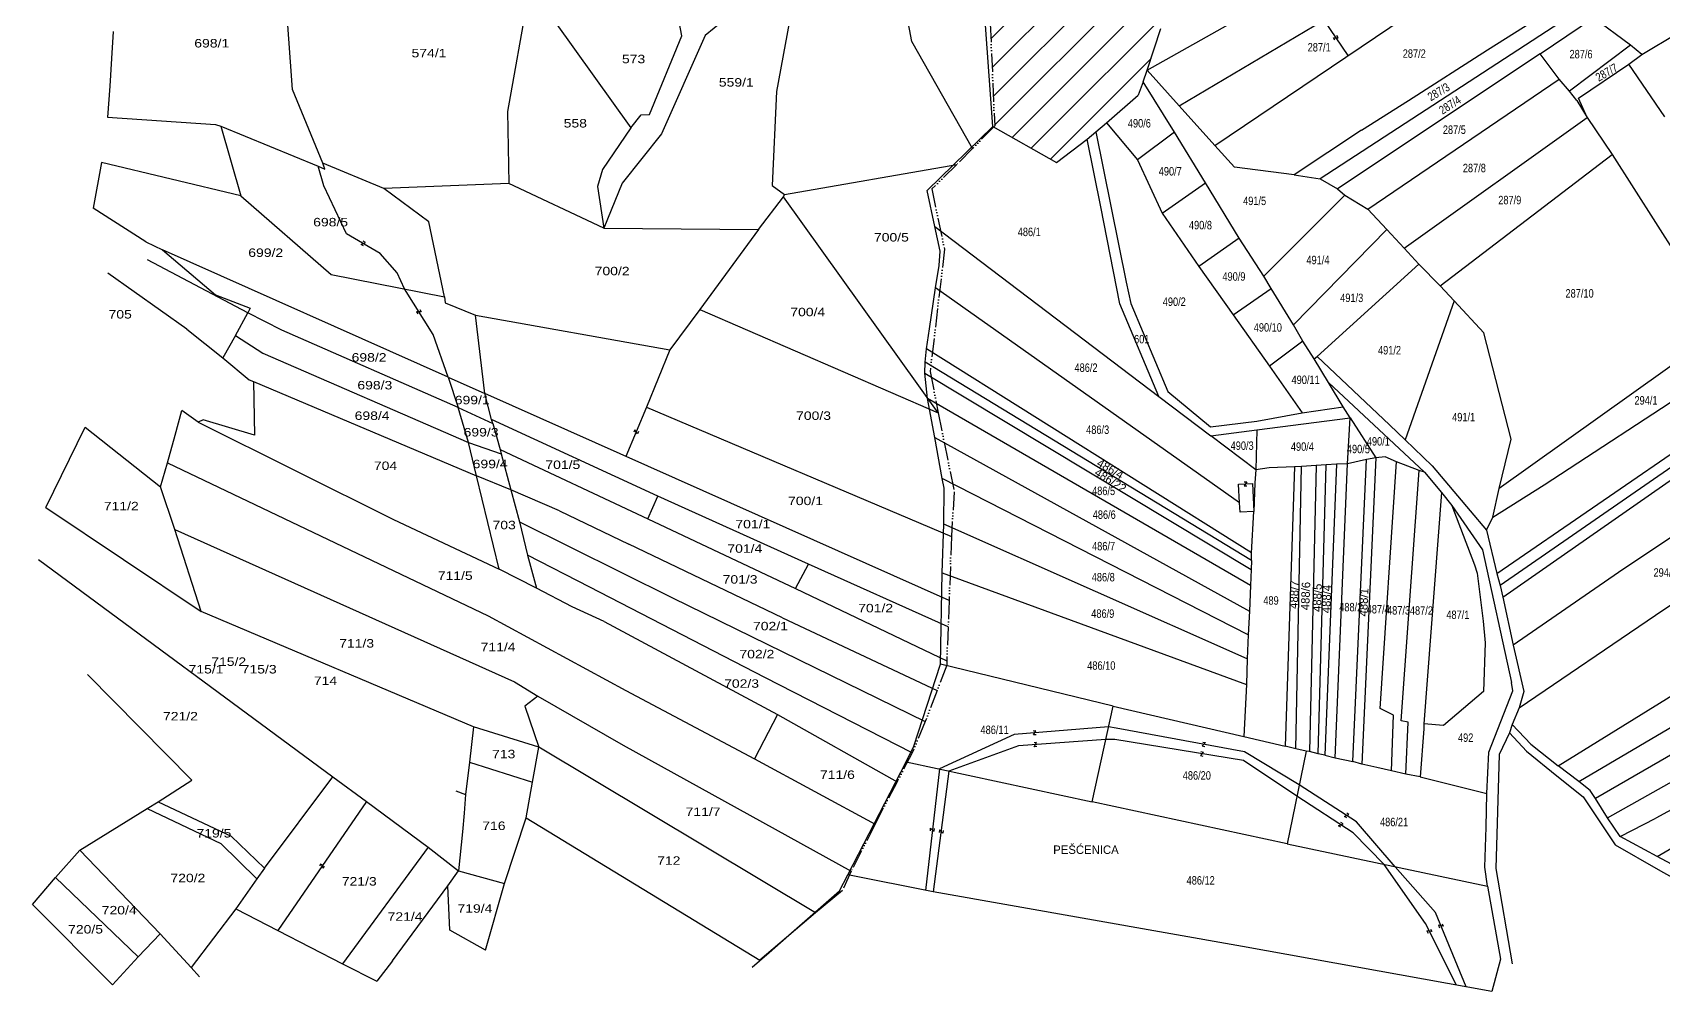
# Model space of a CAD drawing. Extents: x 5587940 to 5589766, y 5131257 to 5132452.
# Drawn here: x 5587940 to 5588555, y 5131264 to 5131626 of the extents above; entities that cross this region are included whole.
import ezdxf
from ezdxf.enums import TextEntityAlignment as Align

# ---------------------------------------------------------------- set-up
doc = ezdxf.new("R2010")
doc.units = 0
doc.header["$MEASUREMENT"] = 0
doc.linetypes.add('ACAD_ISO14W100', pattern=[24, 12, -3, 0, -3, 0, -3, 0, -3])
doc.linetypes.add('GRANICA_KO', pattern=[11, 7, -1, 0, -1, 0, -1, 0, -1])
for name, color, linetype in [('2', 7, 'CONTINUOUS'), ('3', 7, 'CONTINUOUS'), ('4', 7, 'CONTINUOUS'), ('5', 7, 'CONTINUOUS'), ('8', 7, 'CONTINUOUS'), ('9', 7, 'CONTINUOUS'), ('GRANICAKO', 3, 'ACAD_ISO14W100'), ('SRAFLADANJE', 2, 'CONTINUOUS')]:
    doc.layers.add(name, color=color, linetype=linetype)
doc.styles.add('TXT', font='TXT', dxfattribs={"height": 0.2})

# ---------------------------------------------------------------- blocks, each defined once
blk = doc.blocks.new('Z')
at = {"layer": '8', "color": 113, "linetype": 'CONTINUOUS'}
blk.add_lwpolyline([(-0.5, 0.75), (0.5, 0.749), (-0.5, -0.749), (0.5, -0.75)], dxfattribs=at)

msp = doc.modelspace()

# ---------------------------------------------------------------- linework, layer by layer
at = {"layer": '2', "color": 7, "linetype": 'CONTINUOUS'}
for p, q in [((5588271.55, 5131622.65), (5588261.99, 5131674)), ((5588386.08, 5131583.35), (5588504.15, 5131663.24)), ((5588184.66, 5131624.77), (5588179.51, 5131651.91)), ((5588228.63, 5131647.99), (5588220.5, 5131603.77)), ((5588127.27, 5131643.5), (5588118.9, 5131596.22)), ((5588127.27, 5131643.5), (5588165.42, 5131589.96)), ((5588302.14, 5131590.46), (5588298.64, 5131640.15)), ((5588524.65, 5131635.11), (5588425.8, 5131570.78)), ((5588488.96, 5131619.46), (5588519.63, 5131638.9)), ((5588037.74, 5131604.52), (5588035.58, 5131634.1)), ((5588200.34, 5131630.42), (5588193.56, 5131624.82)), ((5588372.59, 5131598.29), (5588426.92, 5131630.48)), ((5588508.92, 5131617.97), (5588529.09, 5131631.51)), ((5588543.03, 5131621.17), (5588529.09, 5131631.51)), ((5587969.96, 5131626.37), (5587969.26, 5131616.21)), ((5588172.54, 5131595.08), (5588184.66, 5131624.77)), ((5588193.56, 5131624.82), (5588177.04, 5131587.74)), ((5588360.47, 5131611.75), (5588365.6, 5131627.49)), ((5588547.34, 5131617.66), (5588560.81, 5131625.73)), ((5588294.47, 5131582.2), (5588271.55, 5131622.65)), ((5588508.92, 5131617.97), (5588432.31, 5131566.92)), ((5588459.18, 5131600.3), (5588488.96, 5131619.46)), ((5588516.08, 5131608.35), (5588508.92, 5131617.97)), ((5588543.03, 5131621.17), (5588519.96, 5131603.8)), ((5588542.38, 5131614.04), (5588547.34, 5131617.66)), ((5588547.34, 5131617.66), (5588543.03, 5131621.17)), ((5587969.26, 5131616.21), (5587968.66, 5131605.79)), ((5588359, 5131607.43), (5588360.47, 5131611.75)), ((5588360.47, 5131611.75), (5588372.59, 5131598.29)), ((5588523.43, 5131601.2), (5588542.38, 5131614.04)), ((5588556, 5131594.21), (5588542.38, 5131614.04)), ((5587968.66, 5131605.79), (5587967.75, 5131594.03)), ((5588049.14, 5131576.66), (5588037.74, 5131604.52)), ((5588359, 5131607.43), (5588357.1, 5131602.31)), ((5588370.76, 5131588.39), (5588359, 5131607.43)), ((5588443.79, 5131559.28), (5588516.08, 5131608.35)), ((5588519.96, 5131603.8), (5588516.08, 5131608.35)), ((5588220.5, 5131603.77), (5588218.83, 5131568.2)), ((5588345.13, 5131591.93), (5588357.1, 5131602.31)), ((5588372.59, 5131598.29), (5588386.08, 5131583.35)), ((5588441.42, 5131589.08), (5588459.18, 5131600.3)), ((5588522.72, 5131600.29), (5588519.96, 5131603.8)), ((5588522.72, 5131600.29), (5588526.62, 5131593.88)), ((5588526.62, 5131593.88), (5588523.43, 5131601.2)), ((5587967.75, 5131594.03), (5588008.58, 5131591.3)), ((5588118.9, 5131596.22), (5588119.44, 5131569)), ((5588165.42, 5131589.96), (5588169.38, 5131594.96)), ((5588169.38, 5131594.96), (5588172.54, 5131595.08)), ((5588457.57, 5131544.61), (5588526.62, 5131593.88)), ((5588526.62, 5131593.88), (5588536.03, 5131579.87)), ((5588008.58, 5131591.3), (5588010.58, 5131590.65)), ((5588010.58, 5131590.65), (5588047.36, 5131575.56)), ((5588010.58, 5131590.65), (5588018.19, 5131564.26)), ((5588165.42, 5131589.96), (5588154.72, 5131574.21)), ((5588177.04, 5131587.74), (5588162.18, 5131569.11)), ((5588277.41, 5131566.3), (5588302.14, 5131590.46)), ((5588302.14, 5131590.46), (5588326.22, 5131576.91)), ((5588337.75, 5131585.72), (5588341.07, 5131588.45)), ((5588341.07, 5131588.45), (5588345.13, 5131591.93)), ((5588341.07, 5131588.45), (5588352.53, 5131531.68)), ((5588345.13, 5131591.93), (5588356.84, 5131577.91)), ((5588370.76, 5131588.39), (5588356.84, 5131577.91)), ((5588382.47, 5131569.29), (5588370.76, 5131588.39)), ((5588441.42, 5131589.08), (5588416, 5131572.29)), ((5588326.22, 5131576.91), (5588337.75, 5131585.72)), ((5588342.94, 5131560.17), (5588337.75, 5131585.72)), ((5588386.08, 5131583.35), (5588393.45, 5131575.17)), ((5588471.08, 5131530.39), (5588536.03, 5131579.87)), ((5588536.03, 5131579.87), (5588577.96, 5131514.17)), ((5587965.58, 5131576.93), (5587962.43, 5131559.71)), ((5588018.19, 5131564.26), (5587965.58, 5131576.93)), ((5588047.36, 5131575.56), (5588049.9, 5131574.43)), ((5588072.19, 5131567.15), (5588049.14, 5131576.66)), ((5588049.9, 5131574.43), (5588049.14, 5131576.66)), ((5588154.72, 5131574.21), (5588152.86, 5131567.89)), ((5588223.44, 5131564.79), (5588288.62, 5131576.14)), ((5588356.84, 5131577.91), (5588366.14, 5131557.76)), ((5588416, 5131572.29), (5588393.45, 5131575.17)), ((5588119.44, 5131569), (5588072.19, 5131567.15)), ((5588155.28, 5131552.17), (5588119.44, 5131569)), ((5588152.86, 5131567.89), (5588155.28, 5131552.17)), ((5588162.18, 5131569.11), (5588155.28, 5131552.17)), ((5588218.83, 5131568.2), (5588223.44, 5131564.79)), ((5588366.14, 5131557.76), (5588382.47, 5131569.29)), ((5588395.27, 5131548.35), (5588382.47, 5131569.29)), ((5588416, 5131572.29), (5588425.8, 5131570.78)), ((5588425.8, 5131570.78), (5588432.31, 5131566.92)), ((5588018.19, 5131564.26), (5588052.3, 5131534.59)), ((5588089.23, 5131554.5), (5588072.19, 5131567.15)), ((5588213.66, 5131551.65), (5588223.08, 5131563.94)), ((5588223.08, 5131563.94), (5588223.44, 5131564.79)), ((5588281.59, 5131482.42), (5588223.08, 5131563.94)), ((5588280.33, 5131552.68), (5588277.41, 5131566.3)), ((5588404.48, 5131534.01), (5588435.18, 5131564.55)), ((5588432.31, 5131566.92), (5588435.18, 5131564.55)), ((5588435.18, 5131564.55), (5588443.79, 5131559.28)), ((5587982.29, 5131547), (5587962.43, 5131559.71)), ((5588350.18, 5131523.52), (5588342.94, 5131560.17)), ((5588366.14, 5131557.76), (5588379.99, 5131537.62)), ((5588443.79, 5131559.28), (5588450.99, 5131551.57)), ((5588095.04, 5131526.18), (5588089.23, 5131554.5)), ((5588155.28, 5131552.17), (5588213.66, 5131551.65)), ((5588213.66, 5131551.65), (5588191.57, 5131521.45)), ((5588280.33, 5131552.68), (5588364.83, 5131488.51)), ((5588282.25, 5131543.48), (5588280.33, 5131552.68)), ((5588450.99, 5131551.57), (5588415.69, 5131515.59)), ((5588450.99, 5131551.57), (5588457.57, 5131544.61)), ((5587982.29, 5131547), (5587988.56, 5131543.94)), ((5588096.43, 5131495.84), (5587988.56, 5131543.94)), ((5587988.56, 5131543.94), (5588008.64, 5131526.9)), ((5588281.9, 5131538.07), (5588282.25, 5131543.48)), ((5588395.27, 5131548.35), (5588379.99, 5131537.62)), ((5588404.48, 5131534.01), (5588395.27, 5131548.35)), ((5588463.13, 5131538.47), (5588457.57, 5131544.61)), ((5588020.86, 5131520.17), (5587982.97, 5131540.09)), ((5588280.56, 5131529.53), (5588281.9, 5131538.07)), ((5588379.99, 5131537.62), (5588392.94, 5131519.37)), ((5588424.73, 5131503.61), (5588463.13, 5131538.47)), ((5588471.08, 5131530.39), (5588463.13, 5131538.47)), ((5587997.82, 5131513.99), (5587967.95, 5131535.08)), ((5588052.3, 5131534.59), (5588095.04, 5131526.18)), ((5588352.53, 5131531.68), (5588354.25, 5131523.68)), ((5588407.34, 5131529.3), (5588404.48, 5131534.01)), ((5588476.38, 5131524.66), (5588471.08, 5131530.39)), ((5588008.64, 5131526.9), (5588021.67, 5131521.84)), ((5588095.04, 5131526.18), (5588095.39, 5131523.94)), ((5588278.26, 5131514.05), (5588280.56, 5131529.53)), ((5588395.35, 5131448.43), (5588280.56, 5131529.53)), ((5588392.94, 5131519.37), (5588407.34, 5131529.3)), ((5588415.69, 5131515.59), (5588407.34, 5131529.3)), ((5588476.38, 5131524.66), (5588457.89, 5131472.11)), ((5588487.63, 5131512.58), (5588476.38, 5131524.66)), ((5588016.19, 5131511.63), (5588020.86, 5131520.17)), ((5588021.67, 5131521.84), (5588020.86, 5131520.17)), ((5588033.61, 5131513.63), (5588020.86, 5131520.17)), ((5588095.39, 5131523.94), (5588106.85, 5131519.26)), ((5588110.34, 5131489.63), (5588106.85, 5131519.26)), ((5588106.85, 5131519.26), (5588180.2, 5131506.15)), ((5588191.57, 5131521.45), (5588180.2, 5131506.15)), ((5588191.57, 5131521.45), (5588281.59, 5131482.42)), ((5588364.83, 5131488.51), (5588350.18, 5131523.52)), ((5588354.25, 5131523.68), (5588368.27, 5131490.38)), ((5588392.94, 5131519.37), (5588406.61, 5131499.98)), ((5588643.51, 5131520.7), (5588493.74, 5131417.12)), ((5587997.82, 5131513.99), (5588011.38, 5131503.15)), ((5588100.3, 5131484.44), (5588033.61, 5131513.63)), ((5588277.08, 5131506.59), (5588278.26, 5131514.05)), ((5588419.27, 5131509.44), (5588415.69, 5131515.59)), ((5588497.95, 5131472.43), (5588487.63, 5131512.58)), ((5588577.96, 5131514.17), (5588493.46, 5131453.78)), ((5588016.19, 5131511.63), (5588011.38, 5131503.15)), ((5588016.19, 5131511.63), (5588026.46, 5131504.93)), ((5588180.2, 5131506.15), (5588171.4, 5131484.48)), ((5588276.56, 5131501.53), (5588277.08, 5131506.59)), ((5588399.93, 5131429.47), (5588277.08, 5131506.59)), ((5588419.27, 5131509.44), (5588406.61, 5131499.98)), ((5588423.59, 5131502.77), (5588419.27, 5131509.44)), ((5588011.38, 5131503.15), (5588021.32, 5131494.78)), ((5588026.46, 5131504.93), (5588104.2, 5131471.19)), ((5588276.52, 5131497.38), (5588276.56, 5131501.53)), ((5588399.93, 5131426.64), (5588276.56, 5131501.53)), ((5588406.61, 5131499.98), (5588419.05, 5131482.36)), ((5588423.59, 5131502.77), (5588424.73, 5131503.61)), ((5588429, 5131493.8), (5588423.59, 5131502.77)), ((5588424.73, 5131503.61), (5588452.01, 5131477.83)), ((5588021.32, 5131494.78), (5588022.95, 5131494.24)), ((5588022.95, 5131494.24), (5588107.19, 5131458.63)), ((5588022.95, 5131494.24), (5588023.31, 5131473.96)), ((5588096.43, 5131495.84), (5588100.3, 5131484.44)), ((5588096.43, 5131495.84), (5588110.34, 5131489.63)), ((5588276.52, 5131497.38), (5588399.71, 5131423.22)), ((5588277.53, 5131487.74), (5588276.52, 5131497.38)), ((5588434.48, 5131484.57), (5588429, 5131493.8)), ((5588429, 5131493.8), (5588465.15, 5131460.02)), ((5588492.53, 5131421.66), (5588601.96, 5131496.84)), ((5588285.69, 5131411.46), (5588110.34, 5131489.63)), ((5588112.84, 5131479.91), (5588110.34, 5131489.63)), ((5588399.54, 5131417.12), (5588277.53, 5131487.74)), ((5588280.23, 5131473.08), (5588277.53, 5131487.74)), ((5588364.83, 5131488.51), (5588384.53, 5131473.7)), ((5588368.27, 5131490.38), (5588384.44, 5131477.12)), ((5588510.39, 5131455.15), (5588567.42, 5131492.44)), ((5587993.37, 5131473.88), (5587995.84, 5131483.27)), ((5588002.03, 5131478.85), (5587995.84, 5131483.27)), ((5588104.2, 5131471.19), (5588100.3, 5131484.44)), ((5588100.3, 5131484.44), (5588113.3, 5131478.3)), ((5588171.4, 5131484.48), (5588286.51, 5131435.6)), ((5588401.89, 5131479.25), (5588419.05, 5131482.36)), ((5588419.05, 5131482.36), (5588434.48, 5131484.57)), ((5588437.13, 5131480.43), (5588434.48, 5131484.57)), ((5587944.47, 5131446.63), (5587959.33, 5131476.92)), ((5587959.33, 5131476.92), (5587987.88, 5131454.44)), ((5588003.97, 5131479.77), (5588002.03, 5131478.85)), ((5588002.03, 5131478.85), (5588075.78, 5131442.14)), ((5588023.31, 5131473.96), (5588003.97, 5131479.77)), ((5588113.3, 5131478.3), (5588112.84, 5131479.91)), ((5588175.64, 5131450.86), (5588112.84, 5131479.91)), ((5588113.3, 5131478.3), (5588116.11, 5131468.53)), ((5588384.44, 5131477.12), (5588401.89, 5131479.25)), ((5588384.53, 5131473.7), (5588401.93, 5131475.93)), ((5588401.93, 5131475.93), (5588401.51, 5131460.82)), ((5588401.93, 5131475.93), (5588437.13, 5131480.43)), ((5588436.11, 5131463.16), (5588437.13, 5131480.43)), ((5588437.13, 5131480.43), (5588446.77, 5131465.37)), ((5588452.01, 5131477.83), (5588457.89, 5131472.11)), ((5587990.42, 5131463.42), (5587993.37, 5131473.88)), ((5588107.19, 5131458.63), (5588104.2, 5131471.19)), ((5588104.2, 5131471.19), (5588116.49, 5131466.86)), ((5588280.23, 5131473.08), (5588399.12, 5131407.47)), ((5588283.08, 5131457.62), (5588280.23, 5131473.08)), ((5588401.51, 5131460.82), (5588384.53, 5131473.7)), ((5588457.89, 5131472.11), (5588468.06, 5131462.35)), ((5588493.46, 5131453.78), (5588497.95, 5131472.43)), ((5587987.88, 5131454.44), (5587990.42, 5131463.42)), ((5587990.42, 5131463.42), (5588111.61, 5131405.72)), ((5588116.11, 5131468.53), (5588116.49, 5131466.86)), ((5588116.11, 5131468.53), (5588171.9, 5131442.37)), ((5588116.49, 5131466.86), (5588120.09, 5131453.25)), ((5588428.1, 5131462.75), (5588424.29, 5131462.52)), ((5588424.99, 5131353.58), (5588428.1, 5131462.75)), ((5588431.93, 5131462.96), (5588427.58, 5131353.09)), ((5588431.93, 5131462.96), (5588428.1, 5131462.75)), ((5588431.53, 5131352.13), (5588436.11, 5131463.16)), ((5588436.11, 5131463.16), (5588431.93, 5131462.96)), ((5588443.25, 5131464.68), (5588436.11, 5131463.16)), ((5588438.16, 5131350.64), (5588443.25, 5131464.68)), ((5588446.77, 5131465.37), (5588441.5, 5131349.72)), ((5588446.77, 5131465.37), (5588443.25, 5131464.68)), ((5588450.34, 5131465.72), (5588446.77, 5131465.37)), ((5588448.47, 5131370.64), (5588454.63, 5131463.9)), ((5588454.63, 5131463.9), (5588450.34, 5131465.72)), ((5588463.25, 5131460.59), (5588454.63, 5131463.9)), ((5588494.78, 5131412.77), (5588573.84, 5131467.93)), ((5588120.09, 5131453.25), (5588107.19, 5131458.63)), ((5588115.73, 5131423.37), (5588107.19, 5131458.63)), ((5588398.63, 5131398.55), (5588283.08, 5131457.62)), ((5588283.81, 5131453.89), (5588283.08, 5131457.62)), ((5588401.51, 5131460.82), (5588401.07, 5131455.95)), ((5588406.51, 5131461.54), (5588401.51, 5131460.82)), ((5588416.11, 5131462), (5588406.51, 5131461.54)), ((5588416.11, 5131462), (5588412.54, 5131356.43)), ((5588418.76, 5131462.12), (5588416.11, 5131462)), ((5588416.58, 5131355.51), (5588418.76, 5131462.12)), ((5588424.29, 5131462.52), (5588418.76, 5131462.12)), ((5588424.29, 5131462.52), (5588421.76, 5131354.44)), ((5588424.41, 5131462.51), (5588424.41, 5131462.57)), ((5588456.43, 5131366), (5588463.25, 5131460.59)), ((5588465.15, 5131460.02), (5588463.25, 5131460.59)), ((5588465.15, 5131460.02), (5588471.67, 5131452.23)), ((5588468.06, 5131462.35), (5588482.41, 5131445.32)), ((5587993.26, 5131438.33), (5587987.88, 5131454.44)), ((5588120.09, 5131453.25), (5588123.38, 5131441.21)), ((5588138.47, 5131445.34), (5588120.09, 5131453.25)), ((5588171.9, 5131442.37), (5588175.64, 5131450.86)), ((5588232.56, 5131425.25), (5588175.64, 5131450.86)), ((5588283.64, 5131440.37), (5588283.81, 5131453.89)), ((5588401.07, 5131455.95), (5588400.76, 5131445.09)), ((5588471.67, 5131452.23), (5588465.01, 5131364.94)), ((5588471.67, 5131452.23), (5588475.56, 5131447.39)), ((5588490.98, 5131443.01), (5588510.39, 5131455.15)), ((5588490.98, 5131443.01), (5588493.46, 5131453.78)), ((5588515.74, 5131349.11), (5588681.15, 5131451.26)), ((5588584.92, 5131453.09), (5588538.51, 5131422.05)), ((5587944.47, 5131446.63), (5588003.19, 5131407.28)), ((5588138.47, 5131445.34), (5588164.74, 5131432.72)), ((5588395.55, 5131444.81), (5588395.35, 5131448.43)), ((5588400.76, 5131445.09), (5588395.55, 5131444.81)), ((5588399.93, 5131429.47), (5588400.76, 5131445.09)), ((5588475.56, 5131447.39), (5588487.14, 5131430.59)), ((5588475.56, 5131447.39), (5588484.12, 5131425.01)), ((5588482.41, 5131445.32), (5588488.64, 5131438.04)), ((5588003.19, 5131407.28), (5587993.26, 5131438.33)), ((5587993.26, 5131438.33), (5588121.53, 5131380.73)), ((5588075.78, 5131442.14), (5588115.73, 5131423.37)), ((5588123.38, 5131441.21), (5588126.41, 5131428.64)), ((5588123.38, 5131441.21), (5588181.15, 5131412.48)), ((5588171.9, 5131442.37), (5588227.6, 5131415.98)), ((5588283.09, 5131421.9), (5588283.64, 5131440.37)), ((5588398.2, 5131389.5), (5588283.64, 5131440.37)), ((5588488.64, 5131438.04), (5588490.98, 5131443.01)), ((5588488.64, 5131438.04), (5588492.53, 5131421.66)), ((5588523.51, 5131343.17), (5588691.33, 5131442.19)), ((5588222.77, 5131404.91), (5588164.74, 5131432.72)), ((5588552.39, 5131405.94), (5588594.26, 5131433.94)), ((5587941.7, 5131426.93), (5588052.87, 5131344.94)), ((5588126.41, 5131428.64), (5588129.82, 5131416.17)), ((5588150.02, 5131416.53), (5588126.41, 5131428.64)), ((5588399.93, 5131426.64), (5588399.71, 5131423.22)), ((5588399.93, 5131426.64), (5588399.93, 5131429.47)), ((5588487.14, 5131430.59), (5588498.04, 5131380.55)), ((5588129.82, 5131416.17), (5588115.73, 5131423.37)), ((5588227.6, 5131415.98), (5588232.56, 5131425.25)), ((5588285.3, 5131401.59), (5588232.56, 5131425.25)), ((5588282.44, 5131387.45), (5588283.09, 5131421.9)), ((5588283.09, 5131421.9), (5588397.99, 5131379.77)), ((5588399.71, 5131423.22), (5588399.54, 5131417.12)), ((5588484.12, 5131425.01), (5588485.16, 5131421.87)), ((5588485.16, 5131421.87), (5588487.32, 5131403.69)), ((5588492.53, 5131421.66), (5588493.74, 5131417.12)), ((5588538.51, 5131422.05), (5588498.64, 5131394.64)), ((5588143.33, 5131409.1), (5588129.82, 5131416.17)), ((5588216.04, 5131382.36), (5588150.02, 5131416.53)), ((5588227.6, 5131415.98), (5588284.78, 5131388.73)), ((5588399.54, 5131417.12), (5588399.12, 5131407.47)), ((5588493.74, 5131417.12), (5588494.78, 5131412.77)), ((5588106.07, 5131363.72), (5588003.19, 5131407.28)), ((5588155.33, 5131403.51), (5588143.33, 5131409.1)), ((5588181.15, 5131412.48), (5588276.63, 5131365.83)), ((5588399.12, 5131407.47), (5588398.63, 5131398.55)), ((5588494.78, 5131412.77), (5588498.64, 5131394.64)), ((5588111.61, 5131405.72), (5588163.52, 5131377.54)), ((5588155.33, 5131403.51), (5588220.91, 5131368.44)), ((5588222.77, 5131404.91), (5588281.18, 5131377.47)), ((5588487.32, 5131403.69), (5588488.09, 5131395.45)), ((5588500.95, 5131370.96), (5588552.39, 5131405.94)), ((5588398.63, 5131398.55), (5588398.2, 5131389.5)), ((5588488.09, 5131395.45), (5588487.46, 5131377.13)), ((5588398.2, 5131389.5), (5588397.99, 5131379.77)), ((5588498.64, 5131394.64), (5588502.73, 5131377.17)), ((5587999.71, 5131343.58), (5587960.26, 5131383.56)), ((5588272.3, 5131356.43), (5588282.44, 5131387.45)), ((5588347.57, 5131371.61), (5588282.44, 5131387.45)), ((5588121.53, 5131380.73), (5588130.35, 5131375.31)), ((5588163.52, 5131377.54), (5588212.21, 5131351.67)), ((5588271.75, 5131353.96), (5588216.04, 5131382.36)), ((5588397.99, 5131379.77), (5588396.95, 5131360.11)), ((5588487.46, 5131377.13), (5588472.42, 5131364.34)), ((5588489.54, 5131354.27), (5588498.55, 5131377.38)), ((5588498.55, 5131377.38), (5588498.04, 5131380.55)), ((5588502.73, 5131377.17), (5588500.95, 5131370.96)), ((5588130.35, 5131375.31), (5588125.43, 5131371.59)), ((5588125.43, 5131371.59), (5588130.72, 5131356.12)), ((5588130.35, 5131375.31), (5588162.56, 5131356.82)), ((5588339.72, 5131335.45), (5588347.57, 5131371.61)), ((5588347.57, 5131371.61), (5588396.95, 5131360.11)), ((5588453.49, 5131368.22), (5588448.47, 5131370.64)), ((5588500.95, 5131370.96), (5588498.38, 5131364.66)), ((5588534.3, 5131329.39), (5588611.39, 5131372.81)), ((5588220.91, 5131368.44), (5588212.21, 5131351.67)), ((5588220.91, 5131368.44), (5588266, 5131343.05)), ((5588452.77, 5131347.22), (5588453.49, 5131368.22)), ((5588459.08, 5131365.54), (5588456.43, 5131366)), ((5588458.16, 5131345.9), (5588459.08, 5131365.54)), ((5588465.01, 5131364.94), (5588464.93, 5131362.96)), ((5588472.42, 5131364.34), (5588465.01, 5131364.94)), ((5588498.38, 5131364.66), (5588497.29, 5131361.5)), ((5588498.38, 5131364.66), (5588505.33, 5131357.23)), ((5588581.13, 5131366.45), (5588529.75, 5131336.65)), ((5588106.07, 5131363.72), (5588104.52, 5131350.44)), ((5588130.72, 5131356.12), (5588106.07, 5131363.72)), ((5588396.95, 5131360.11), (5588412.54, 5131356.43)), ((5588464.93, 5131362.96), (5588463.63, 5131344.86)), ((5588497.29, 5131361.5), (5588493.43, 5131353.32)), ((5588497.29, 5131361.5), (5588503.75, 5131354.53)), ((5588608.05, 5131359.54), (5588552.58, 5131329.33)), ((5588128.28, 5131342.85), (5588130.72, 5131356.12)), ((5588235.21, 5131293.49), (5588130.72, 5131356.12)), ((5588162.56, 5131356.82), (5588248.72, 5131309.22)), ((5588269.42, 5131350.56), (5588272.3, 5131356.43)), ((5588416.58, 5131355.51), (5588412.54, 5131356.43)), ((5588412.54, 5131356.43), (5588412.69, 5131356.34)), ((5588420.55, 5131354.61), (5588413.29, 5131319.54)), ((5588420.55, 5131354.61), (5588416.58, 5131355.51)), ((5588421.76, 5131354.44), (5588420.55, 5131354.61)), ((5588424.99, 5131353.58), (5588421.76, 5131354.44)), ((5588427.58, 5131353.09), (5588424.99, 5131353.58)), ((5588427.58, 5131353.09), (5588431.53, 5131352.13)), ((5588431.53, 5131352.13), (5588438.16, 5131350.64)), ((5588488.76, 5131338.59), (5588489.54, 5131354.27)), ((5588493.43, 5131353.32), (5588492.14, 5131310.33)), ((5588503.75, 5131354.53), (5588515.2, 5131345.27)), ((5588505.33, 5131357.23), (5588515.74, 5131349.11)), ((5588104.52, 5131350.44), (5588103.03, 5131338.25)), ((5588104.52, 5131350.44), (5588128.28, 5131342.85)), ((5588212.21, 5131351.67), (5588257.71, 5131327.03)), ((5588247.47, 5131307.82), (5588269.42, 5131350.56)), ((5588269.42, 5131350.56), (5588339.72, 5131335.45)), ((5588441.5, 5131349.72), (5588438.16, 5131350.64)), ((5588447.15, 5131348.4), (5588441.5, 5131349.72)), ((5588452.77, 5131347.22), (5588447.15, 5131348.4)), ((5588458.16, 5131345.9), (5588452.77, 5131347.22)), ((5588463.63, 5131344.86), (5588458.16, 5131345.9)), ((5588523.51, 5131343.17), (5588515.74, 5131349.11)), ((5587986.91, 5131335.4), (5587999.71, 5131343.58)), ((5588027.14, 5131310.42), (5588052.87, 5131344.94)), ((5588052.87, 5131344.94), (5588065.61, 5131335.6)), ((5588099.38, 5131339.58), (5588103.03, 5131338.25)), ((5588125.93, 5131329.42), (5588128.28, 5131342.85)), ((5588463.63, 5131344.86), (5588488.76, 5131338.59)), ((5588515.2, 5131345.27), (5588525.11, 5131337.3)), ((5588527.73, 5131339.75), (5588523.51, 5131343.17)), ((5588529.75, 5131336.65), (5588527.73, 5131339.75)), ((5588553.1, 5131314.86), (5588601.41, 5131342.92)), ((5587982.84, 5131332.9), (5587986.91, 5131335.4)), ((5587986.91, 5131335.4), (5588014.48, 5131322.51)), ((5588065.61, 5131335.6), (5588088.87, 5131318.36)), ((5588103.03, 5131338.25), (5588102.49, 5131331.19)), ((5588413.29, 5131319.54), (5588339.72, 5131335.45)), ((5588488.47, 5131325.92), (5588488.76, 5131338.59)), ((5588525.11, 5131337.3), (5588537.28, 5131319.18)), ((5588534.3, 5131329.39), (5588529.75, 5131336.65)), ((5587957.34, 5131317.21), (5587982.84, 5131332.9)), ((5587982.84, 5131332.9), (5588010.59, 5131319.7)), ((5588102.49, 5131331.19), (5588101.84, 5131324.16)), ((5588117.73, 5131304.64), (5588125.93, 5131329.42)), ((5588125.93, 5131329.42), (5588214.15, 5131275.66)), ((5588539.13, 5131322.33), (5588534.3, 5131329.39)), ((5588539.13, 5131322.33), (5588552.58, 5131329.33)), ((5588014.48, 5131322.51), (5588027.14, 5131310.42)), ((5588101.84, 5131324.16), (5588100.38, 5131309.45)), ((5588488.04, 5131310.73), (5588488.47, 5131325.92)), ((5588553.1, 5131314.86), (5588539.13, 5131322.33)), ((5587948.2, 5131306.87), (5587957.34, 5131317.21)), ((5587987.7, 5131285.64), (5587957.34, 5131317.21)), ((5588010.59, 5131319.7), (5588024.21, 5131306.37)), ((5588088.87, 5131318.36), (5588056.5, 5131274.21)), ((5588088.87, 5131318.36), (5588100.38, 5131309.45)), ((5588413.29, 5131319.54), (5588489.03, 5131303.57)), ((5588537.28, 5131319.18), (5588553.4, 5131309.84)), ((5588567.74, 5131307.04), (5588553.1, 5131314.86)), ((5588027.14, 5131310.42), (5588024.21, 5131306.37)), ((5588096.34, 5131303.67), (5588100.38, 5131309.45)), ((5588100.38, 5131309.45), (5588117.73, 5131304.64)), ((5588489.03, 5131303.57), (5588488.04, 5131310.73)), ((5588492.14, 5131310.33), (5588498.29, 5131274.23)), ((5588553.4, 5131309.84), (5588563.75, 5131304.07)), ((5587939.53, 5131296.73), (5587948.2, 5131306.87)), ((5587948.2, 5131306.87), (5587979.41, 5131276.93)), ((5588024.21, 5131306.37), (5588016.25, 5131295.08)), ((5588075.47, 5131275.45), (5588096.34, 5131303.67)), ((5588097.09, 5131286.94), (5588096.34, 5131303.67)), ((5588110.57, 5131279.37), (5588117.73, 5131304.64)), ((5588244.25, 5131301.78), (5588247.47, 5131307.82)), ((5588279.66, 5131301.41), (5588247.47, 5131307.82)), ((5588489.03, 5131303.57), (5588493.88, 5131276.07)), ((5587969.69, 5131266.35), (5587939.53, 5131296.73)), ((5588225.15, 5131285.15), (5588244.25, 5131301.78)), ((5588245.41, 5131302.01), (5588235.21, 5131293.49)), ((5588396.43, 5131280.8), (5588279.66, 5131301.41)), ((5588016.25, 5131295.08), (5587999.46, 5131272.83)), ((5588016.25, 5131295.08), (5588032.17, 5131286.84)), ((5588235.21, 5131293.49), (5588214.15, 5131275.66)), ((5587979.41, 5131276.93), (5587987.7, 5131285.64)), ((5587999.46, 5131272.83), (5587987.7, 5131285.64)), ((5588032.17, 5131286.84), (5588056.5, 5131274.21)), ((5588110.57, 5131279.37), (5588097.09, 5131286.94)), ((5588217.73, 5131278.58), (5588225.15, 5131285.15)), ((5588211.34, 5131273.04), (5588217.73, 5131278.58)), ((5588490.59, 5131263.86), (5588396.43, 5131280.8)), ((5587969.69, 5131266.35), (5587979.41, 5131276.93)), ((5587999.46, 5131272.83), (5588002.56, 5131269.42)), ((5588056.5, 5131274.21), (5588069.49, 5131267.66)), ((5588075.47, 5131275.45), (5588069.49, 5131267.66)), ((5588493.88, 5131276.07), (5588490.59, 5131263.86))]:
    msp.add_line(p, q, dxfattribs=at)
at = {"layer": '4', "color": 115, "linetype": 'CONTINUOUS'}
for p, q in [((5588360.47, 5131611.75), (5588417.72, 5131644.07)), ((5588427.15, 5131630.64), (5588436.28, 5131617.38)), ((5588049.5, 5131568.13), (5588047.32, 5131575.58)), ((5588058.06, 5131550.02), (5588049.5, 5131568.13)), ((5588070.74, 5131542.59), (5588058.06, 5131550.02)), ((5588077.19, 5131535.2), (5588070.74, 5131542.59)), ((5588079.95, 5131529.15), (5588077.19, 5131535.2)), ((5588090.79, 5131511.97), (5588079.95, 5131529.15)), ((5588096.43, 5131495.84), (5588090.79, 5131511.97)), ((5588171.4, 5131484.48), (5588163.52, 5131465.92)), ((5588310.19, 5131360.82), (5588281.99, 5131347.86)), ((5588345.87, 5131363.77), (5588310.19, 5131360.82)), ((5588344.83, 5131358.98), (5588311.85, 5131356.65)), ((5588348.3, 5131358.95), (5588344.83, 5131358.98)), ((5588348.72, 5131363.32), (5588345.87, 5131363.77)), ((5588396.83, 5131351.03), (5588348.3, 5131358.95)), ((5588397.25, 5131354.36), (5588348.72, 5131363.32)), ((5588311.85, 5131356.65), (5588285.61, 5131347.08)), ((5588417.92, 5131341.92), (5588397.25, 5131354.36)), ((5588281.99, 5131347.86), (5588276.76, 5131301.99)), ((5588285.61, 5131347.08), (5588279.7, 5131301.4)), ((5588417.01, 5131337.53), (5588396.83, 5131351.03)), ((5588439.53, 5131327.9), (5588417.92, 5131341.92)), ((5588065.61, 5131335.6), (5588032.17, 5131286.84)), ((5588438.28, 5131323.73), (5588417.01, 5131337.53)), ((5588454.1, 5131310.93), (5588439.53, 5131327.9)), ((5588450.03, 5131311.79), (5588438.28, 5131323.73)), ((5588465.56, 5131289.51), (5588450.03, 5131311.79)), ((5588469.31, 5131293.68), (5588454.1, 5131310.93)), ((5588480.91, 5131265.6), (5588469.31, 5131293.68)), ((5588477.28, 5131266.26), (5588465.56, 5131289.51))]:
    msp.add_line(p, q, dxfattribs=at)
at = {"layer": '5', "color": 52, "linetype": 'CONTINUOUS'}
msp.add_lwpolyline([(5588400.76, 5131445.09), (5588395.55, 5131444.81), (5588395.35, 5131448.43), (5588394.98, 5131455.43), (5588400.19, 5131455.71)], close=True, dxfattribs=at)
at = {"layer": 'GRANICAKO', "linetype": 'GRANICA_KO'}
for p, q in [((5588300.74, 5131640.7), (5588302.87, 5131590.71)), ((5588302.87, 5131590.71), (5588294.47, 5131582.2)), ((5588294.47, 5131582.2), (5588288.62, 5131576.14)), ((5588288.62, 5131576.14), (5588279.13, 5131566.92)), ((5588279.13, 5131566.92), (5588283.93, 5131544.16)), ((5588283.93, 5131544.16), (5588278.49, 5131497.98)), ((5588278.49, 5131497.98), (5588281.59, 5131482.42)), ((5588281.59, 5131482.42), (5588287.59, 5131452.59)), ((5588287.59, 5131452.59), (5588286.51, 5131435.6)), ((5588286.51, 5131435.6), (5588285.69, 5131411.46)), ((5588285.69, 5131411.46), (5588285.3, 5131401.59)), ((5588285.3, 5131401.59), (5588284.78, 5131388.73)), ((5588284.78, 5131388.73), (5588284.78, 5131387.05)), ((5588284.78, 5131387.05), (5588281.18, 5131377.47)), ((5588281.18, 5131377.47), (5588276.63, 5131365.83)), ((5588276.63, 5131365.83), (5588271.75, 5131353.96)), ((5588271.75, 5131353.96), (5588266, 5131343.05)), ((5588266, 5131343.05), (5588257.71, 5131327.03)), ((5588257.71, 5131327.03), (5588248.72, 5131309.22)), ((5588248.72, 5131309.22), (5588245.41, 5131302.01))]:
    msp.add_line(p, q, dxfattribs=at)
at = {"layer": 'SRAFLADANJE', "linetype": 'CONTINUOUS'}
for p, q in [((5588301.47, 5131623.62), (5588372.73, 5131694.88)), ((5588301.93, 5131612.77), (5588379.14, 5131689.99)), ((5588302.39, 5131601.92), (5588385.55, 5131685.08)), ((5588302.86, 5131591.07), (5588391.88, 5131680.1)), ((5588309.45, 5131586.35), (5588398.22, 5131675.12)), ((5588316.69, 5131582.28), (5588406.04, 5131671.63)), ((5588323.93, 5131578.2), (5588361.92, 5131616.19))]:
    msp.add_line(p, q, dxfattribs=at)

# ---------------------------------------------------------------- block references
at = {"layer": '8', "color": 113, "linetype": 'CONTINUOUS'}
for p, xscale, yscale, rotation in [((5588431.72, 5131624.01), 0.999997650154519, 0.999997650154519, 125.1522143581575), ((5588064.4, 5131546.3), 0.9999988281137296, 0.9999988281137296, 149.6280251994931), ((5588085.37, 5131520.56), 1.000001247833425, 1.000001247833425, 303.2037453696179), ((5588167.46, 5131475.2), 0.9999999683520305, 0.9999999683520305, 247.4628855927084), ((5588318.01, 5131361.5), 1.000001555194513, 1.000001555194513, 185.6987261723074), ((5588381.83, 5131357.21), 1.000000489638087, 1.000000489638087, 350.2227880090619), ((5588318.27, 5131357.06), 0.999999617361996, 0.999999617361996, 183.289910122545), ((5588381.16, 5131353.58), 1.000000951715447, 1.000000951715447, 350.8573485025067), ((5588433.6, 5131326.76), 1.000001440268864, 1.000001440268864, 145.8136942868343), ((5588435.86, 5131330.28), 0.9999983118575311, 0.9999983118575311, 146.4270720854267), ((5588279.38, 5131324.92), 1.000000379135874, 1.000000379135874, 84.05211969902427), ((5588282.66, 5131324.24), 1.000001593911443, 1.000001593911443, 262.8320289335966), ((5588048.89, 5131311.22), 0.9999984552331452, 0.9999984552331452, 55.51923416325502), ((5588467.02, 5131286.63), 0.9999992391582511, 0.9999992391582511, 297.4460164995665), ((5588471.38, 5131288.67), 0.9999999353921709, 0.9999999353921709, 292.3463069616571)]:
    msp.add_blockref('Z', p, dxfattribs=dict(at, xscale=xscale, yscale=yscale, rotation=rotation))
msp.add_blockref('Z', (5588397.59, 5131455.57), dxfattribs=at)

# ---------------------------------------------------------------- texts
at = {"layer": '3', "color": 7, "linetype": 'CONTINUOUS', "style": 'TXT'}
for s, width, p in [('698/1', 1.230769, (5588007.18, 5131622.01)), ('574/1', 1.230769, (5588089.23, 5131618.29)), ('573', 1.230769, (5588166.5, 5131616)), ('287/1', 0.8125, (5588425.43, 5131620.5)), ('287/2', 0.8125, (5588461.34, 5131618.12)), ('287/6', 0.8125, (5588524.33, 5131617.9)), ('559/1', 1.230769, (5588205.29, 5131607.24)), ('558', 1.230769, (5588144.49, 5131591.73)), ('490/6', 0.8125, (5588357.52, 5131591.79)), ('287/5', 0.8125, (5588476.49, 5131589.37)), ('490/7', 0.8125, (5588369.19, 5131573.66)), ('287/8', 0.8125, (5588484.04, 5131574.9)), ('491/5', 0.8125, (5588401.05, 5131562.49)), ('287/9', 0.8125, (5588497.41, 5131562.78)), ('698/5', 1.230769, (5588052.08, 5131554.45)), ('490/8', 0.8125, (5588380.59, 5131553.33)), ('700/5', 1.230769, (5588263.87, 5131548.72)), ('486/1', 0.8125, (5588315.94, 5131550.77)), ('699/2', 1.230769, (5588027.57, 5131542.92)), ('700/2', 1.230769, (5588158.4, 5131535.98)), ('491/4', 0.8125, (5588424.96, 5131540.15)), ('490/9', 0.8125, (5588393.23, 5131533.92)), ('490/2', 0.8125, (5588370.71, 5131524.4)), ('491/3', 0.8125, (5588437.72, 5131525.86)), ('287/10', 0.8125, (5588523.78, 5131527.55)), ('705', 1.230769, (5587972.6, 5131519.58)), ('700/4', 1.230769, (5588232.28, 5131520.5)), ('490/10', 0.8125, (5588406.04, 5131514.69)), ('601', 0.8125, (5588358.42, 5131510.2)), ('491/2', 0.8125, (5588452, 5131506.08)), ('698/2', 1.230769, (5588066.6, 5131503.37)), ('486/2', 0.8125, (5588337.38, 5131499.49)), ('698/3', 1.230769, (5588068.77, 5131492.87)), ('490/11', 0.8125, (5588420.31, 5131494.91)), ('699/1', 1.230769, (5588105.55, 5131487.26)), ('294/1', 0.8125, (5588548.86, 5131487.13)), ('698/4', 1.230769, (5588067.75, 5131481.35)), ('700/3', 1.230769, (5588234.47, 5131481.35)), ('491/1', 0.8125, (5588480, 5131480.81)), ('699/3', 1.230769, (5588108.9, 5131475.11)), ('486/3', 0.8125, (5588341.77, 5131476.05)), ('490/3', 0.8125, (5588396.34, 5131470.04)), ('490/4', 0.8125, (5588419.1, 5131469.68)), ('490/5', 0.8125, (5588440.24, 5131468.76)), ('490/1', 0.8125, (5588447.78, 5131471.66)), ('704', 1.230769, (5588072.81, 5131462.38)), ('699/4', 1.230769, (5588112.32, 5131463.12)), ('701/5', 1.230769, (5588139.78, 5131462.83)), ('700/1', 1.230769, (5588231.44, 5131449.18)), ('486/5', 0.8125, (5588344.01, 5131452.96)), ('711/2', 1.230769, (5587973.01, 5131447.21)), ('486/6', 0.8125, (5588344.25, 5131443.98)), ('703', 1.230769, (5588117.62, 5131439.99)), ('701/1', 1.230769, (5588211.54, 5131440.4)), ('701/4', 1.230769, (5588208.51, 5131431.18)), ('486/7', 0.8125, (5588344.01, 5131432.08)), ('711/5', 1.230769, (5588099.14, 5131420.93)), ('701/3', 1.230769, (5588206.71, 5131419.52)), ('486/8', 0.8125, (5588343.88, 5131420.36)), ('294/6', 0.8125, (5588556.05, 5131422.13)), ('701/2', 1.230769, (5588257.91, 5131408.67)), ('486/9', 0.8125, (5588343.7, 5131406.62)), ('489', 0.8125, (5588407.23, 5131411.5)), ('488/2', 0.8125, (5588437.36, 5131409.05)), ('487/4', 0.8125, (5588447.72, 5131408.27)), ('487/3', 0.8125, (5588455.41, 5131407.83)), ('487/2', 0.8125, (5588464.04, 5131407.77)), ('487/1', 0.8125, (5588477.8, 5131406.15)), ('702/1', 1.230769, (5588218.19, 5131401.89)), ('711/3', 1.230769, (5588061.9, 5131395.38)), ('711/4', 1.230769, (5588115.33, 5131394)), ('715/2', 1.230769, (5588013.59, 5131388.44)), ('702/2', 1.230769, (5588213.07, 5131391.31)), ('715/1', 1.230769, (5588005.02, 5131385.59)), ('715/3', 1.230769, (5588025.08, 5131385.59)), ('714', 1.230769, (5588050.13, 5131381.16)), ('486/10', 0.8125, (5588343.15, 5131386.99)), ('702/3', 1.230769, (5588207.29, 5131380.19)), ('721/2', 1.230769, (5587995.36, 5131367.86)), ('486/11', 0.8125, (5588302.84, 5131362.71)), ('492', 0.8125, (5588480.75, 5131359.7)), ('713', 1.230769, (5588117.46, 5131353.49)), ('711/6', 1.230769, (5588243.47, 5131345.76)), ('486/20', 0.8125, (5588379.22, 5131345.49)), ('711/7', 1.230769, (5588192.74, 5131331.77)), ('716', 1.230769, (5588113.74, 5131326.41)), ('486/21', 0.8125, (5588453.72, 5131327.91)), ('719/5', 1.230769, (5588008, 5131323.64)), ('712', 1.230769, (5588179.8, 5131313.29)), ('720/2', 1.230769, (5587998.17, 5131306.76)), ('721/3', 1.230769, (5588062.89, 5131305.49)), ('486/12', 0.8125, (5588380.68, 5131305.86)), ('719/4', 1.230769, (5588106.57, 5131295.23)), ('720/4', 1.230769, (5587972.22, 5131294.6)), ('721/4', 1.230769, (5588080.19, 5131292.2)), ('720/5', 1.230769, (5587959.52, 5131287.38))]:
    msp.add_text(s, height=3.2, dxfattribs=dict(at, width=width)).set_placement(p, align=Align.MIDDLE)
at = {"layer": '3', "color": 7, "linetype": 'CONTINUOUS', "style": 'TXT', "width": 0.8125}
for s, rotation, p in [('287/7', 29.92007, (5588533.95, 5131610.99)), ('287/3', 30.56631, (5588470.51, 5131603.64)), ('287/4', 32.75508, (5588474.78, 5131598.69))]:
    msp.add_text(s, height=3.2, rotation=rotation, dxfattribs=at).set_placement(p, align=Align.MIDDLE)
at = {"layer": '3', "color": 7, "linetype": 'CONTINUOUS', "style": 'TXT'}
for s, rotation, p in [('486/4', 330.19525, (5588341.12, 5131462.48)), ('486/22', 327.58927, (5588340.23, 5131459.02)), ('488/7', 87.06612, (5588417.3, 5131408.25)), ('488/6', 87.62996, (5588421.65, 5131407.76)), ('488/5', 88.51961, (5588426.16, 5131407.12)), ('488/4', 87.97115, (5588429.61, 5131406.65)), ('488/1', 87.11561, (5588443.54, 5131405.4))]:
    msp.add_text(s, height=3.2, rotation=rotation, dxfattribs=at).set_placement(p)
at = {"layer": '9', "color": 1, "linetype": 'CONTINUOUS', "style": 'TXT'}
msp.add_text('PEŠĆENICA', height=3.2, dxfattribs=at).set_placement((5588337.35, 5131317.77), align=Align.MIDDLE)

doc.saveas('drawing.dxf')
